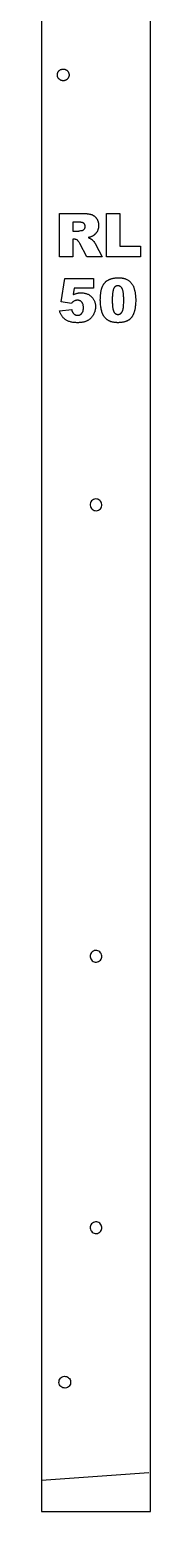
# Model space of a CAD drawing. Extents: x 0 to 3.6, y 0 to 97.
# Drawn here: x 0 to 3.5, y 0 to 47.38 of the extents above; entities that cross this region are included whole.
import ezdxf

# ---------------------------------------------------------------- set-up
doc = ezdxf.new("R2010")
doc.units = 0
for name, color, linetype in [('PART_P', 18, 'CONTINUOUS'), ('REAR_LEG', 18, 'CONTINUOUS'), ('T3_PROFILE_INSIDE_2', 18, 'CONTINUOUS'), ('T9-T3_POCKET', 18, 'CONTINUOUS'), ('T9_COUNTERSINK_0_6', 18, 'CONTINUOUS')]:
    doc.layers.add(name, color=color, linetype=linetype)

msp = doc.modelspace()

# ---------------------------------------------------------------- linework, layer by layer
at = {"layer": 'PART_P'}
msp.add_lwpolyline([(0.737, 4.318, -0.414214), (0.937, 4.145, -0.414214), (0.763, 3.944, -0.414214), (0.563, 4.118, -0.414214)], format="xyb", close=True, dxfattribs=at)
at = {"layer": 'REAR_LEG'}
msp.add_lwpolyline([(0.729, 45.745), (0.719, 45.744), (0.71, 45.743), (0.7, 45.743), (0.691, 45.743), (0.682, 45.743), (0.672, 45.744), (0.663, 45.746), (0.654, 45.748), (0.646, 45.75), (0.637, 45.753), (0.628, 45.756), (0.62, 45.76), (0.612, 45.764), (0.604, 45.768), (0.596, 45.773), (0.589, 45.778), (0.582, 45.783), (0.575, 45.789), (0.568, 45.795), (0.562, 45.801), (0.556, 45.808), (0.55, 45.815), (0.545, 45.822), (0.54, 45.83), (0.535, 45.838), (0.531, 45.846), (0.527, 45.854), (0.523, 45.863), (0.52, 45.872), (0.517, 45.881), (0.515, 45.89), (0.513, 45.899), (0.512, 45.909), (0.511, 45.918), (0.51, 45.928), (0.511, 45.937), (0.511, 45.947), (0.512, 45.956), (0.514, 45.965), (0.516, 45.974), (0.518, 45.983), (0.521, 45.991), (0.524, 46), (0.527, 46.008), (0.531, 46.016), (0.536, 46.024), (0.54, 46.032), (0.545, 46.039), (0.551, 46.046), (0.557, 46.053), (0.563, 46.06), (0.569, 46.066), (0.576, 46.072), (0.583, 46.078), (0.59, 46.084), (0.598, 46.089), (0.605, 46.093), (0.614, 46.098), (0.622, 46.102), (0.63, 46.105), (0.639, 46.108), (0.648, 46.111), (0.658, 46.113), (0.667, 46.115), (0.677, 46.117), (0.686, 46.117), (0.696, 46.118), (0.705, 46.118), (0.714, 46.117), (0.724, 46.116), (0.733, 46.115), (0.742, 46.113), (0.75, 46.11), (0.759, 46.108), (0.768, 46.104), (0.776, 46.101), (0.784, 46.097), (0.792, 46.093), (0.799, 46.088), (0.807, 46.083), (0.814, 46.077), (0.821, 46.072), (0.828, 46.066), (0.834, 46.059), (0.84, 46.053), (0.846, 46.046), (0.851, 46.038), (0.856, 46.031), (0.861, 46.023), (0.865, 46.015), (0.869, 46.006), (0.873, 45.998), (0.876, 45.989), (0.879, 45.98), (0.881, 45.971), (0.883, 45.961), (0.884, 45.952), (0.885, 45.942), (0.885, 45.933), (0.885, 45.923), (0.885, 45.914), (0.884, 45.905), (0.882, 45.896), (0.88, 45.887), (0.878, 45.878), (0.875, 45.869), (0.872, 45.861), (0.869, 45.852), (0.865, 45.844), (0.86, 45.836), (0.856, 45.829), (0.851, 45.821), (0.845, 45.814), (0.839, 45.807), (0.833, 45.801), (0.827, 45.794), (0.82, 45.788), (0.813, 45.782), (0.806, 45.777), (0.798, 45.772), (0.791, 45.767), (0.782, 45.763), (0.774, 45.759), (0.765, 45.755), (0.757, 45.752), (0.748, 45.749), (0.738, 45.747)], close=True, dxfattribs=at)
for points in [[(1.563, 32.17, 0.414214), (1.763, 31.996, 0.414214), (1.937, 32.197, 0.414214), (1.737, 32.371, 0.414214)], [(1.563, 17.736, 0.414214), (1.763, 17.562, 0.414214), (1.937, 17.762, 0.414214), (1.737, 17.936, 0.414214)]]:
    msp.add_lwpolyline(points, format="xyb", close=True, dxfattribs=at)
at = {"layer": 'T3_PROFILE_INSIDE_2'}
msp.add_lwpolyline([(0, 0), (3.5, 0), (3.5, 97), (0, 97)], close=True, dxfattribs=at)
at = {"layer": 'T9-T3_POCKET'}
for points in [[(0.58, 40.113), (0.58, 41.501), (1.295, 41.501), (1.343, 41.501), (1.388, 41.499), (1.41, 41.498), (1.431, 41.497), (1.451, 41.495), (1.47, 41.493), (1.489, 41.491), (1.507, 41.488), (1.524, 41.485), (1.54, 41.482), (1.556, 41.479), (1.571, 41.475), (1.585, 41.471), (1.599, 41.467), (1.612, 41.463), (1.624, 41.458), (1.637, 41.452), (1.649, 41.447), (1.66, 41.44), (1.672, 41.434), (1.683, 41.426), (1.694, 41.419), (1.704, 41.41), (1.714, 41.402), (1.724, 41.393), (1.733, 41.383), (1.743, 41.373), (1.751, 41.363), (1.76, 41.352), (1.768, 41.341), (1.776, 41.329), (1.783, 41.317), (1.79, 41.305), (1.796, 41.292), (1.802, 41.279), (1.807, 41.266), (1.812, 41.252), (1.816, 41.238), (1.82, 41.224), (1.823, 41.21), (1.826, 41.195), (1.828, 41.18), (1.83, 41.164), (1.831, 41.149), (1.832, 41.132), (1.832, 41.116), (1.832, 41.102), (1.832, 41.088), (1.831, 41.074), (1.829, 41.06), (1.828, 41.047), (1.826, 41.034), (1.823, 41.021), (1.82, 41.008), (1.817, 40.996), (1.813, 40.984), (1.809, 40.972), (1.805, 40.961), (1.8, 40.949), (1.795, 40.938), (1.789, 40.927), (1.783, 40.917), (1.777, 40.906), (1.77, 40.896), (1.763, 40.886), (1.756, 40.877), (1.749, 40.867), (1.741, 40.858), (1.733, 40.849), (1.725, 40.841), (1.716, 40.833), (1.707, 40.824), (1.698, 40.817), (1.689, 40.809), (1.679, 40.802), (1.669, 40.794), (1.658, 40.788), (1.648, 40.781), (1.633, 40.773), (1.618, 40.765), (1.601, 40.758), (1.583, 40.751), (1.563, 40.744), (1.542, 40.738), (1.52, 40.732), (1.497, 40.726), (1.516, 40.72), (1.533, 40.713), (1.549, 40.707), (1.563, 40.7), (1.577, 40.694), (1.589, 40.688), (1.599, 40.681), (1.609, 40.675), (1.615, 40.67), (1.622, 40.664), (1.63, 40.657), (1.638, 40.648), (1.647, 40.638), (1.656, 40.627), (1.677, 40.602), (1.698, 40.575), (1.715, 40.552), (1.722, 40.542), (1.728, 40.532), (1.733, 40.524), (1.737, 40.516), (1.945, 40.113), (1.461, 40.113), (1.231, 40.538), (1.221, 40.557), (1.21, 40.575), (1.2, 40.591), (1.19, 40.605), (1.181, 40.618), (1.171, 40.629), (1.162, 40.637), (1.158, 40.641), (1.154, 40.645), (1.142, 40.652), (1.13, 40.659), (1.117, 40.664), (1.104, 40.669), (1.091, 40.672), (1.077, 40.675), (1.063, 40.676), (1.049, 40.677), (1.011, 40.677), (1.011, 40.113)], [(1.011, 40.939), (1.192, 40.939), (1.2, 40.939), (1.21, 40.94), (1.221, 40.942), (1.235, 40.944), (1.266, 40.95), (1.305, 40.958), (1.316, 40.96), (1.325, 40.964), (1.335, 40.968), (1.344, 40.973), (1.352, 40.979), (1.36, 40.986), (1.368, 40.993), (1.375, 41.001), (1.381, 41.01), (1.387, 41.02), (1.391, 41.029), (1.395, 41.039), (1.398, 41.049), (1.4, 41.06), (1.401, 41.071), (1.402, 41.082), (1.402, 41.09), (1.401, 41.098), (1.4, 41.106), (1.399, 41.114), (1.398, 41.121), (1.396, 41.128), (1.394, 41.135), (1.391, 41.141), (1.388, 41.148), (1.385, 41.154), (1.382, 41.16), (1.378, 41.165), (1.374, 41.171), (1.369, 41.176), (1.364, 41.181), (1.359, 41.185), (1.353, 41.189), (1.347, 41.194), (1.34, 41.197), (1.333, 41.201), (1.325, 41.204), (1.317, 41.207), (1.308, 41.21), (1.298, 41.212), (1.288, 41.214), (1.277, 41.216), (1.265, 41.218), (1.253, 41.219), (1.24, 41.22), (1.227, 41.221), (1.199, 41.221), (1.011, 41.221)], [(2.082, 41.501), (2.511, 41.501), (2.511, 40.455), (3.181, 40.455), (3.181, 40.113), (2.082, 40.113)], [(0.752, 39.419), (1.668, 39.419), (1.668, 39.112), (1.048, 39.112), (1.014, 38.904), (1.031, 38.911), (1.047, 38.918), (1.063, 38.924), (1.079, 38.93), (1.094, 38.935), (1.11, 38.94), (1.126, 38.945), (1.142, 38.949), (1.158, 38.953), (1.173, 38.956), (1.189, 38.958), (1.204, 38.96), (1.22, 38.962), (1.235, 38.963), (1.251, 38.964), (1.266, 38.964), (1.292, 38.964), (1.317, 38.962), (1.342, 38.96), (1.366, 38.956), (1.389, 38.952), (1.411, 38.946), (1.434, 38.94), (1.455, 38.933), (1.476, 38.924), (1.496, 38.915), (1.516, 38.905), (1.535, 38.893), (1.553, 38.881), (1.571, 38.868), (1.588, 38.853), (1.604, 38.838), (1.62, 38.822), (1.635, 38.806), (1.648, 38.789), (1.661, 38.771), (1.673, 38.753), (1.683, 38.735), (1.693, 38.716), (1.702, 38.696), (1.709, 38.676), (1.716, 38.655), (1.721, 38.634), (1.726, 38.613), (1.729, 38.59), (1.732, 38.568), (1.733, 38.545), (1.734, 38.521), (1.734, 38.504), (1.733, 38.488), (1.732, 38.471), (1.73, 38.454), (1.727, 38.438), (1.725, 38.422), (1.721, 38.405), (1.717, 38.389), (1.713, 38.373), (1.708, 38.357), (1.702, 38.341), (1.696, 38.325), (1.69, 38.309), (1.683, 38.294), (1.675, 38.278), (1.667, 38.263), (1.659, 38.247), (1.65, 38.232), (1.64, 38.218), (1.63, 38.204), (1.62, 38.191), (1.609, 38.178), (1.598, 38.165), (1.587, 38.153), (1.575, 38.142), (1.562, 38.13), (1.549, 38.12), (1.536, 38.11), (1.522, 38.1), (1.508, 38.09), (1.493, 38.082), (1.478, 38.073), (1.462, 38.065), (1.446, 38.058), (1.43, 38.051), (1.412, 38.045), (1.395, 38.039), (1.376, 38.033), (1.358, 38.029), (1.338, 38.024), (1.318, 38.02), (1.298, 38.017), (1.277, 38.014), (1.255, 38.012), (1.233, 38.01), (1.211, 38.009), (1.188, 38.008), (1.164, 38.008), (1.13, 38.008), (1.098, 38.01), (1.067, 38.012), (1.037, 38.014), (1.008, 38.018), (0.98, 38.023), (0.954, 38.028), (0.929, 38.034), (0.905, 38.041), (0.882, 38.049), (0.859, 38.057), (0.838, 38.066), (0.818, 38.076), (0.798, 38.087), (0.78, 38.099), (0.762, 38.112), (0.745, 38.125), (0.73, 38.138), (0.714, 38.152), (0.7, 38.167), (0.687, 38.181), (0.674, 38.197), (0.662, 38.212), (0.651, 38.229), (0.641, 38.245), (0.631, 38.263), (0.621, 38.282), (0.612, 38.302), (0.603, 38.323), (0.595, 38.345), (0.587, 38.367), (0.58, 38.391), (0.97, 38.434), (0.972, 38.422), (0.974, 38.411), (0.977, 38.4), (0.979, 38.39), (0.983, 38.38), (0.986, 38.37), (0.99, 38.361), (0.994, 38.351), (0.998, 38.343), (1.003, 38.334), (1.007, 38.326), (1.013, 38.319), (1.018, 38.311), (1.024, 38.304), (1.03, 38.298), (1.036, 38.291), (1.043, 38.286), (1.05, 38.28), (1.056, 38.275), (1.064, 38.27), (1.071, 38.266), (1.078, 38.262), (1.086, 38.258), (1.093, 38.255), (1.101, 38.252), (1.109, 38.25), (1.117, 38.247), (1.126, 38.246), (1.134, 38.244), (1.143, 38.243), (1.151, 38.243), (1.16, 38.243), (1.17, 38.243), (1.18, 38.244), (1.189, 38.245), (1.199, 38.247), (1.208, 38.249), (1.217, 38.251), (1.225, 38.254), (1.234, 38.258), (1.242, 38.262), (1.25, 38.267), (1.258, 38.272), (1.265, 38.277), (1.273, 38.283), (1.28, 38.289), (1.287, 38.296), (1.293, 38.304), (1.3, 38.312), (1.306, 38.32), (1.311, 38.329), (1.316, 38.338), (1.321, 38.348), (1.325, 38.358), (1.329, 38.369), (1.333, 38.38), (1.336, 38.391), (1.338, 38.404), (1.341, 38.416), (1.343, 38.429), (1.344, 38.443), (1.345, 38.457), (1.346, 38.471), (1.346, 38.486), (1.346, 38.501), (1.345, 38.516), (1.344, 38.53), (1.343, 38.544), (1.341, 38.557), (1.338, 38.57), (1.336, 38.582), (1.333, 38.593), (1.329, 38.605), (1.325, 38.615), (1.321, 38.625), (1.316, 38.635), (1.311, 38.644), (1.305, 38.652), (1.299, 38.66), (1.293, 38.668), (1.286, 38.675), (1.279, 38.681), (1.272, 38.687), (1.264, 38.693), (1.256, 38.698), (1.248, 38.703), (1.24, 38.707), (1.231, 38.711), (1.222, 38.714), (1.213, 38.717), (1.203, 38.72), (1.194, 38.722), (1.184, 38.724), (1.173, 38.725), (1.163, 38.725), (1.152, 38.726), (1.138, 38.725), (1.124, 38.724), (1.11, 38.722), (1.097, 38.719), (1.083, 38.715), (1.07, 38.71), (1.057, 38.705), (1.044, 38.698), (1.034, 38.693), (1.024, 38.686), (1.014, 38.679), (1.003, 38.67), (0.992, 38.661), (0.981, 38.65), (0.97, 38.639), (0.959, 38.626), (0.63, 38.673)], [(1.889, 38.731), (1.89, 38.78), (1.891, 38.826), (1.893, 38.849), (1.894, 38.871), (1.896, 38.893), (1.898, 38.914), (1.901, 38.935), (1.903, 38.955), (1.906, 38.975), (1.909, 38.995), (1.913, 39.014), (1.917, 39.032), (1.921, 39.05), (1.925, 39.068), (1.929, 39.085), (1.934, 39.101), (1.939, 39.117), (1.945, 39.133), (1.951, 39.148), (1.957, 39.163), (1.963, 39.177), (1.969, 39.191), (1.976, 39.205), (1.983, 39.217), (1.991, 39.23), (1.998, 39.242), (2.006, 39.253), (2.014, 39.264), (2.023, 39.275), (2.032, 39.285), (2.041, 39.295), (2.05, 39.304), (2.06, 39.313), (2.07, 39.322), (2.08, 39.331), (2.09, 39.339), (2.101, 39.347), (2.112, 39.354), (2.124, 39.361), (2.135, 39.368), (2.147, 39.375), (2.16, 39.381), (2.172, 39.387), (2.185, 39.393), (2.198, 39.399), (2.212, 39.404), (2.225, 39.408), (2.239, 39.413), (2.254, 39.417), (2.268, 39.421), (2.283, 39.424), (2.298, 39.428), (2.314, 39.431), (2.329, 39.433), (2.345, 39.436), (2.362, 39.438), (2.378, 39.439), (2.395, 39.441), (2.412, 39.442), (2.43, 39.443), (2.448, 39.443), (2.466, 39.443), (2.5, 39.443), (2.533, 39.441), (2.548, 39.44), (2.564, 39.438), (2.579, 39.437), (2.593, 39.435), (2.608, 39.432), (2.621, 39.43), (2.635, 39.427), (2.648, 39.424), (2.66, 39.42), (2.673, 39.417), (2.684, 39.413), (2.696, 39.409), (2.718, 39.4), (2.739, 39.39), (2.759, 39.38), (2.778, 39.369), (2.795, 39.357), (2.812, 39.345), (2.828, 39.332), (2.843, 39.319), (2.856, 39.305), (2.87, 39.291), (2.882, 39.276), (2.893, 39.262), (2.904, 39.247), (2.914, 39.232), (2.924, 39.217), (2.932, 39.202), (2.94, 39.187), (2.948, 39.17), (2.955, 39.154), (2.962, 39.136), (2.968, 39.118), (2.974, 39.099), (2.979, 39.08), (2.985, 39.06), (2.989, 39.04), (2.994, 39.021), (2.998, 39.001), (3.002, 38.981), (3.005, 38.961), (3.008, 38.941), (3.011, 38.921), (3.014, 38.901), (3.016, 38.881), (3.018, 38.86), (3.02, 38.84), (3.021, 38.819), (3.022, 38.799), (3.023, 38.778), (3.023, 38.757), (3.023, 38.736), (3.023, 38.69), (3.021, 38.645), (3.019, 38.601), (3.015, 38.56), (3.011, 38.52), (3.008, 38.5), (3.005, 38.481), (3.002, 38.462), (2.999, 38.444), (2.995, 38.426), (2.991, 38.409), (2.987, 38.392), (2.983, 38.375), (2.978, 38.359), (2.974, 38.343), (2.968, 38.327), (2.963, 38.312), (2.957, 38.298), (2.952, 38.283), (2.945, 38.269), (2.939, 38.256), (2.932, 38.243), (2.926, 38.23), (2.918, 38.218), (2.911, 38.206), (2.904, 38.194), (2.896, 38.183), (2.887, 38.172), (2.879, 38.162), (2.87, 38.152), (2.861, 38.142), (2.851, 38.133), (2.841, 38.124), (2.831, 38.115), (2.82, 38.106), (2.809, 38.098), (2.798, 38.091), (2.786, 38.083), (2.774, 38.076), (2.761, 38.07), (2.748, 38.063), (2.735, 38.057), (2.722, 38.052), (2.708, 38.046), (2.693, 38.041), (2.679, 38.037), (2.664, 38.033), (2.648, 38.029), (2.633, 38.025), (2.617, 38.022), (2.6, 38.019), (2.583, 38.016), (2.566, 38.014), (2.549, 38.012), (2.531, 38.011), (2.512, 38.009), (2.494, 38.009), (2.475, 38.008), (2.455, 38.008), (2.434, 38.008), (2.413, 38.009), (2.392, 38.01), (2.372, 38.011), (2.353, 38.013), (2.334, 38.016), (2.315, 38.019), (2.297, 38.022), (2.28, 38.026), (2.263, 38.03), (2.246, 38.034), (2.231, 38.039), (2.215, 38.045), (2.2, 38.051), (2.186, 38.057), (2.172, 38.064), (2.159, 38.071), (2.146, 38.079), (2.133, 38.087), (2.121, 38.095), (2.109, 38.104), (2.097, 38.113), (2.085, 38.123), (2.074, 38.133), (2.063, 38.143), (2.053, 38.154), (2.042, 38.165), (2.032, 38.177), (2.023, 38.189), (2.013, 38.201), (2.004, 38.214), (1.995, 38.228), (1.989, 38.237), (1.983, 38.248), (1.977, 38.258), (1.972, 38.269), (1.966, 38.281), (1.961, 38.293), (1.956, 38.305), (1.951, 38.318), (1.946, 38.332), (1.941, 38.345), (1.933, 38.374), (1.925, 38.405), (1.917, 38.437), (1.911, 38.471), (1.905, 38.506), (1.9, 38.541), (1.896, 38.577), (1.893, 38.614), (1.891, 38.652), (1.89, 38.691)], [(2.272, 38.73), (2.272, 38.698), (2.272, 38.667), (2.273, 38.637), (2.275, 38.608), (2.276, 38.581), (2.278, 38.555), (2.281, 38.53), (2.283, 38.507), (2.287, 38.485), (2.29, 38.465), (2.294, 38.445), (2.298, 38.427), (2.303, 38.41), (2.308, 38.395), (2.313, 38.381), (2.319, 38.368), (2.325, 38.356), (2.331, 38.345), (2.338, 38.335), (2.345, 38.326), (2.352, 38.317), (2.36, 38.309), (2.368, 38.302), (2.376, 38.295), (2.385, 38.29), (2.394, 38.285), (2.403, 38.281), (2.413, 38.277), (2.423, 38.275), (2.433, 38.273), (2.444, 38.271), (2.454, 38.271), (2.462, 38.271), (2.469, 38.272), (2.476, 38.273), (2.483, 38.274), (2.49, 38.275), (2.496, 38.277), (2.503, 38.279), (2.509, 38.281), (2.516, 38.284), (2.522, 38.287), (2.528, 38.291), (2.534, 38.294), (2.54, 38.298), (2.545, 38.303), (2.551, 38.307), (2.556, 38.312), (2.562, 38.318), (2.567, 38.323), (2.572, 38.329), (2.576, 38.336), (2.581, 38.343), (2.585, 38.35), (2.59, 38.357), (2.594, 38.365), (2.598, 38.374), (2.601, 38.382), (2.608, 38.401), (2.614, 38.421), (2.62, 38.442), (2.622, 38.454), (2.624, 38.466), (2.629, 38.493), (2.632, 38.523), (2.635, 38.556), (2.637, 38.593), (2.639, 38.632), (2.64, 38.674), (2.64, 38.72), (2.64, 38.754), (2.639, 38.786), (2.638, 38.817), (2.637, 38.847), (2.635, 38.875), (2.633, 38.902), (2.631, 38.927), (2.628, 38.951), (2.625, 38.973), (2.622, 38.995), (2.618, 39.014), (2.614, 39.033), (2.609, 39.049), (2.604, 39.065), (2.599, 39.079), (2.593, 39.091), (2.587, 39.103), (2.581, 39.114), (2.574, 39.124), (2.567, 39.133), (2.559, 39.142), (2.551, 39.149), (2.543, 39.156), (2.535, 39.163), (2.526, 39.168), (2.516, 39.173), (2.507, 39.177), (2.497, 39.181), (2.486, 39.183), (2.475, 39.185), (2.464, 39.186), (2.453, 39.187), (2.441, 39.186), (2.429, 39.185), (2.419, 39.183), (2.408, 39.181), (2.398, 39.177), (2.388, 39.173), (2.379, 39.168), (2.37, 39.162), (2.362, 39.156), (2.354, 39.149), (2.346, 39.141), (2.339, 39.132), (2.332, 39.123), (2.326, 39.112), (2.32, 39.101), (2.314, 39.09), (2.309, 39.077), (2.304, 39.063), (2.3, 39.047), (2.296, 39.031), (2.292, 39.013), (2.288, 38.994), (2.285, 38.973), (2.282, 38.951), (2.28, 38.928), (2.278, 38.904), (2.276, 38.878), (2.274, 38.851), (2.273, 38.823), (2.272, 38.793), (2.272, 38.762)]]:
    msp.add_lwpolyline(points, close=True, dxfattribs=at)
at = {"layer": 'T9_COUNTERSINK_0_6'}
msp.add_lwpolyline([(1.737, 9.256, 0.414214), (1.563, 9.056, 0.414214), (1.763, 8.882, 0.414214), (1.937, 9.083, 0.414214)], format="xyb", close=True, dxfattribs=at)
msp.add_lwpolyline([(0, 1), (3.448, 1.247)], dxfattribs=at)

doc.saveas('drawing.dxf')
